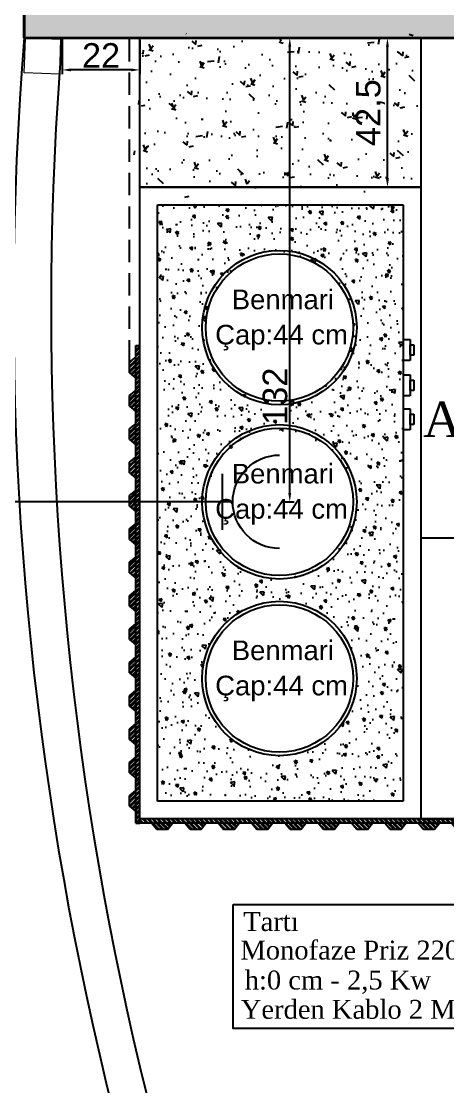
# Model space of a CAD drawing. Header units: millimetres. Extents: x 1287 to 21021, y -1522 to 4173.
# Drawn here: x 7068.9 to 7190.4, y 1875.2 to 2178.8 of the extents above; entities that cross this region are included whole.
import ezdxf
from ezdxf.enums import TextEntityAlignment as Align

# ---------------------------------------------------------------- set-up
doc = ezdxf.new("R2010")
doc.units = ezdxf.units.MM
doc.linetypes.add('DASHED2', pattern=[9.524999999999999, 6.35, -3.175])
doc.layers.add('-DWG_ANA', color=7, linetype='Continuous')
doc.layers.add('HB-TOPRAKLI PRIZ 220V', color=3, linetype='Continuous')
for name, color, linetype, lineweight in [('APLİK', 221, 'Continuous', 20), ('DOĞRAMA', 4, 'Continuous', 25), ('DUVAR', 7, 'Continuous', 40), ('LAMBRİ', 105, 'Continuous', 25), ('MERMER', 7, 'Continuous', 18), ('PERGOLA', 4, 'Continuous', 9), ('ÖLÇÜ', 40, 'Continuous', 5)]:
    doc.layers.add(name, color=color, linetype=linetype, lineweight=lineweight)
doc.layers.add('YAZI', color=7, linetype='Continuous', lineweight=20, true_color=0xd27070)
doc.styles.add('Elk-Armatur-Yazi', font='')
doc.styles.get("Standard").update_dxf_attribs({"font": 'arial.ttf'})
doc.styles.add('style2', font='times.ttf', dxfattribs={"height": 11})
doc.styles.get('Elk-Armatur-Yazi').set_extended_font_data('Nina')
doc.dimstyles.new('ISO-25', dxfattribs={"dimtxt": 2.5, "dimasz": 2.5, "dimexe": 1.25, "dimexo": 0.625, "dimtad": 1, "dimtxsty": 'Standard', "dimcen": 2.5, "dimadec": 0, "dimazin": 0, "dimtfac": 1, "dimtmove": 0, "dimatfit": 3, "dimfxl": 1, "dimarcsym": 0})
pattern_1 = [(44.99999999999999, (-115.6037225551117, -4964.37885233281), (-0.6735192090801865, 0.6735192090801868), []), (44.99999999999999, (-115.1547095603455, -4964.37885233281), (-0.6735192090801865, 0.6735192090801868), [])]

# ---------------------------------------------------------------- blocks, each defined once
blk = doc.blocks.new('lambri')
at = {"layer": 'LAMBRİ'}
h = blk.add_hatch(dxfattribs=at)
h.set_pattern_fill('ANSI32', color=256, scale=0.1, angle=-1.272221872585407e-14)
h.set_pattern_definition(pattern_1)
h.paths.add_polyline_path([(11473.26089599961, 2812.997519646899), (11337.16089599066, 2812.997519646899), (11337.16089599066, 2811.79751965882), (11340.46089598768, 2811.79751965882), (11341.96089598768, 2811.79751965882), (11344.96089598768, 2811.79751965882), (11346.46089598768, 2811.79751965882), (11473.26089599961, 2811.79751965882)])
h.paths.add_polyline_path([(11346.46089598768, 2811.79751965882), (11340.46089598768, 2811.79751965882), (11341.96089598768, 2809.997519646899), (11344.96089598768, 2809.997519646899)])
h.paths.add_polyline_path([(11355.96089598768, 2811.79751965882), (11349.96089598768, 2811.79751965882), (11351.46089598768, 2809.997519646899), (11354.46089598768, 2809.997519646899)])
h.paths.add_polyline_path([(11365.46089598768, 2811.79751965882), (11359.46089598768, 2811.79751965882), (11360.96089598768, 2809.997519646899), (11363.96089598768, 2809.997519646899)])
h.paths.add_polyline_path([(11374.96089598768, 2811.79751965882), (11368.96089598768, 2811.79751965882), (11370.46089598768, 2809.997519646899), (11373.46089598768, 2809.997519646899)])
h.paths.add_polyline_path([(11384.46089598768, 2811.79751965882), (11378.46089598768, 2811.79751965882), (11379.96089598768, 2809.997519646899), (11382.96089598768, 2809.997519646899)])
h.paths.add_polyline_path([(11393.96089598768, 2811.79751965882), (11387.96089598768, 2811.79751965882), (11389.46089598768, 2809.997519646899), (11392.46089598768, 2809.997519646899)])
h.paths.add_polyline_path([(11403.46089598768, 2811.79751965882), (11397.46089598768, 2811.79751965882), (11398.96089598768, 2809.997519646899), (11401.96089598768, 2809.997519646899)])
h.paths.add_polyline_path([(11412.96089598768, 2811.79751965882), (11406.96089598768, 2811.79751965882), (11408.46089598768, 2809.997519646899), (11411.46089598768, 2809.997519646899)])
h.paths.add_polyline_path([(11422.46089598768, 2811.79751965882), (11416.46089598768, 2811.79751965882), (11417.96089598768, 2809.997519646899), (11420.96089598768, 2809.997519646899)])
h.paths.add_polyline_path([(11431.96089598768, 2811.79751965882), (11425.96089598768, 2811.79751965882), (11427.46089598768, 2809.997519646899), (11430.46089598768, 2809.997519646899)])
h.paths.add_polyline_path([(11441.46089598768, 2811.79751965882), (11435.46089598768, 2811.79751965882), (11436.96089598768, 2809.997519646899), (11439.96089598768, 2809.997519646899)])
h.paths.add_polyline_path([(11450.96089598768, 2811.79751965882), (11444.96089598768, 2811.79751965882), (11446.46089598768, 2809.997519646899), (11449.46089598768, 2809.997519646899)])
h.paths.add_polyline_path([(11460.46089598768, 2811.79751965882), (11454.46089598768, 2811.79751965882), (11455.96089598768, 2809.997519646899), (11458.96089598768, 2809.997519646899)])
h.paths.add_polyline_path([(11668.3357152962, 2680.947886352555), (11668.3357152962, 2688.341883634344), (11660.91716140741, 2688.341883634344), (11660.91716140741, 2680.947886352555)], flags=9)
h.paths.add_polyline_path([(11654.3842662298, 2731.511017804161), (11658.98126486176, 2731.511017804161), (11658.98126486176, 2738.929571692959), (11654.3842662298, 2738.929571692959)], flags=9)
h.paths.add_polyline_path([(11645.77900232607, 2585.820825343148), (11697.12143518263, 2585.384862487332), (11697.23901787632, 2599.232330565468), (11645.89658501976, 2599.668293391482)], flags=9)
h.paths.add_polyline_path([(11646.2626091116, 2597.00999540569), (11668.92460251086, 2596.817566131369), (11669.04218520456, 2610.665034179703), (11646.3801918053, 2610.857463454024)], flags=9)
h.paths.add_polyline_path([(11729.65351496869, 2597.77809235932), (11807.09574362868, 2597.120508884207), (11807.21332632237, 2610.967976932541), (11729.77109766238, 2611.625560407654)], flags=9)
h.paths.add_polyline_path([(11423.34784646564, 2777.436441634909), (11451.23071576887, 2777.199680452362), (11451.34829846256, 2791.047148500696), (11423.46542915934, 2791.283909683243)], flags=9)
h.paths.add_polyline_path([(11323.23218310111, 2893.963964169041), (11503.06562730902, 2892.436948483006), (11503.188109281, 2906.861394380347), (11323.35466507309, 2908.388410066382)], flags=9)
h.paths.add_polyline_path([(11965.58708952599, 2476.662376647011), (12022.80818827682, 2476.662376647011), (12022.80818827682, 2490.821814422623), (11965.58708952599, 2490.821814422623)], flags=9)
h.paths.add_polyline_path([(11977.03555111819, 2491.860517745034), (12013.04931216174, 2491.860517745034), (12013.04931216174, 2503.919904087797), (11977.03555111819, 2503.919904087797)], flags=9)
h.paths.add_polyline_path([(11396.11445790761, 2473.402067815081), (11416.36682167881, 2473.402067815081), (11416.36682167881, 2477.536875550762), (11396.11445790761, 2477.536875550762)], flags=9)
h.paths.add_polyline_path([(11396.49808186525, 2500.267648522869), (11427.42121419542, 2500.267648522869), (11427.42121419542, 2504.385883872525), (11396.49808186525, 2504.385883872525)], flags=9)
h.paths.add_polyline_path([(11396.17676191264, 2506.003652964846), (11420.20210321479, 2506.003652964846), (11420.20210321479, 2512.082952772394), (11396.17676191264, 2512.082952772394)], flags=9)
h.paths.add_polyline_path([(11318.8371999883, 2470.166276429907), (11349.76033231848, 2470.166276429907), (11349.76033231848, 2474.284511779562), (11318.8371999883, 2474.284511779562)], flags=9)
h.paths.add_polyline_path([(11318.51588003569, 2475.902280901686), (11342.54122133785, 2475.902280901686), (11342.54122133785, 2481.981580709235), (11318.51588003569, 2481.981580709235)], flags=9)
h.paths.add_polyline_path([(11242.52972901099, 2496.008171861187), (11286.46401763194, 2496.008171861187), (11286.46401763194, 2502.087471698538), (11242.52972901099, 2502.087471698538)], flags=9)
h.paths.add_polyline_path([(11243.38366247945, 2502.450375919358), (11284.38832335406, 2502.450375919358), (11284.38832335406, 2508.502055113331), (11243.38366247945, 2508.502055113331)], flags=9)
h.paths.add_polyline_path([(11243.57562582427, 2509.615471725479), (11275.1883531236, 2509.615471725479), (11275.1883531236, 2514.548515563027), (11243.57562582427, 2514.548515563027)], flags=9)
h.paths.add_polyline_path([(11333.47125800186, 2508.919883643404), (11343.31532925599, 2508.919883643404), (11343.31532925599, 2515.711295430676), (11333.47125800186, 2515.711295430676)], flags=25)
h.paths.add_polyline_path([(11333.47125800186, 2508.919883643404), (11343.31532925599, 2508.919883643404), (11343.31532925599, 2515.711295430676), (11333.47125800186, 2515.711295430676)], flags=25)
h.paths.add_polyline_path([(11293.0805834406, 2491.611530249134), (11307.87419079476, 2491.611530249134), (11307.87419079476, 2497.63835087897), (11293.0805834406, 2497.63835087897)], flags=9)
h.paths.add_polyline_path([(11293.40972922974, 2498.790928845421), (11307.96119576925, 2498.790928845421), (11307.96119576925, 2502.842874710575), (11293.40972922974, 2502.842874710575)], flags=9)
h.paths.add_polyline_path([(11444.70192088419, 2511.790290360466), (11454.05886832112, 2511.790290360466), (11454.05886832112, 2515.9803393531), (11444.70192088419, 2515.9803393531)], flags=9)
h.paths.add_polyline_path([(11369.31134137743, 2473.705243562476), (11382.26357366377, 2473.705243562476), (11382.26357366377, 2478.621715013996), (11369.31134137743, 2478.621715013996)], flags=9)
h.paths.add_polyline_path([(11369.43241179221, 2503.203407411591), (11382.56417814129, 2503.203407411591), (11382.56417814129, 2507.393456404225), (11369.43241179221, 2507.393456404225)], flags=9)
h.paths.add_polyline_path([(11293.88088792794, 2506.833840106741), (11310.99186581605, 2506.833840106741), (11310.99186581605, 2511.023889099375), (11293.88088792794, 2511.023889099375)], flags=9)
h.paths.add_polyline_path([(11293.56601278716, 2472.333286767021), (11306.9058545255, 2472.333286767021), (11306.9058545255, 2478.41258657457), (11293.56601278716, 2478.41258657457)], flags=9)
h.paths.add_polyline_path([(11293.90390511089, 2512.977925573603), (11308.45537165039, 2512.977925573603), (11308.45537165039, 2517.029871408955), (11293.90390511089, 2517.029871408955)], flags=9)
h.paths.add_polyline_path([(11218.32936406367, 2473.128220145718), (11238.58356921607, 2473.128220145718), (11238.58356921607, 2477.318269138352), (11218.32936406367, 2477.318269138352)], flags=9)
h.paths.add_polyline_path([(11218.35238126152, 2503.522459422366), (11239.19030229979, 2503.522459422366), (11239.19030229979, 2507.57440528752), (11218.35238126152, 2507.57440528752)], flags=9)
h.paths.add_polyline_path([(11563.66293759876, 2870.483273153321), (11581.28648780518, 2870.333626692311), (11581.3335208767, 2875.872613911644), (11563.70997067028, 2876.022260372654)], flags=9)
h.paths.add_polyline_path([(11330.23702971869, 2927.2958126712), (11639.93937102192, 2924.666044120804), (11640.28931951755, 2965.878746663348), (11330.58697821432, 2968.508515213744)], flags=9)
h.paths.add_polyline_path([(11723.73760642343, 2585.102913026825), (11815.25190621846, 2584.325839703099), (11815.36948891216, 2598.173307781235), (11723.85518911713, 2598.950381104962)], flags=9)
h.paths.add_polyline_path([(11575.87255785101, 2611.255056952254), (11622.02161722117, 2610.863192473666), (11622.13919991487, 2624.710660522), (11575.99014054471, 2625.102525000588)], flags=9)
h.paths.add_polyline_path([(11352.22950373822, 2595.661529605404), (11541.29488432639, 2594.056122993246), (11541.41246703499, 2607.903591041581), (11352.34708643192, 2609.508997683541)], flags=9)
h = blk.add_hatch(dxfattribs=at)
h.set_pattern_fill('ANSI32', color=256, scale=0.1, angle=-1.272221872585407e-14)
h.set_pattern_definition(pattern_1)
h.paths.add_polyline_path([(11468.46089598768, 2809.997519646899), (11469.96089598768, 2811.79751965882), (11463.96089598768, 2811.79751965882), (11465.46089598768, 2809.997519646899)])
at = {"layer": 'APLİK'}
blk.add_line((11388.20147895174, 2812.988687937275), (11386.70150493936, 2812.997519646899), dxfattribs=at)
at = {"layer": 'LAMBRİ'}
for p, q in [((11337.16089599066, 2812.997519646899), (11473.26089599961, 2812.997519646899)), ((11337.16089599066, 2811.79751965882), (11337.16089599066, 2812.997519646899)), ((11337.16089599066, 2811.79751965882), (11473.26089599961, 2811.79751965882)), ((11340.46089598768, 2811.79751965882), (11337.16089599066, 2811.79751965882)), ((11341.96089598768, 2811.79751965882), (11340.46089598768, 2811.79751965882)), ((11341.96089598768, 2809.997519646899), (11340.46089598768, 2811.79751965882)), ((11341.96089598768, 2811.79751965882), (11344.96089598768, 2811.79751965882)), ((11344.96089598768, 2811.79751965882), (11346.46089598768, 2811.79751965882)), ((11344.96089598768, 2809.997519646899), (11346.46089598768, 2811.79751965882)), ((11351.46089598768, 2811.79751965882), (11349.96089598768, 2811.79751965882)), ((11351.46089598768, 2809.997519646899), (11349.96089598768, 2811.79751965882)), ((11351.46089598768, 2811.79751965882), (11354.46089598768, 2811.79751965882)), ((11354.46089598768, 2811.79751965882), (11355.96089598768, 2811.79751965882)), ((11354.46089598768, 2809.997519646899), (11355.96089598768, 2811.79751965882)), ((11360.96089598768, 2811.79751965882), (11359.46089598768, 2811.79751965882)), ((11360.96089598768, 2809.997519646899), (11359.46089598768, 2811.79751965882)), ((11360.96089598768, 2811.79751965882), (11363.96089598768, 2811.79751965882)), ((11363.96089598768, 2811.79751965882), (11365.46089598768, 2811.79751965882)), ((11363.96089598768, 2809.997519646899), (11365.46089598768, 2811.79751965882)), ((11370.46089598768, 2811.79751965882), (11368.96089598768, 2811.79751965882)), ((11370.46089598768, 2809.997519646899), (11368.96089598768, 2811.79751965882)), ((11370.46089598768, 2811.79751965882), (11373.46089598768, 2811.79751965882)), ((11373.46089598768, 2811.79751965882), (11374.96089598768, 2811.79751965882)), ((11373.46089598768, 2809.997519646899), (11374.96089598768, 2811.79751965882)), ((11379.96089598768, 2811.79751965882), (11378.46089598768, 2811.79751965882)), ((11379.96089598768, 2809.997519646899), (11378.46089598768, 2811.79751965882)), ((11379.96089598768, 2811.79751965882), (11382.96089598768, 2811.79751965882)), ((11382.96089598768, 2811.79751965882), (11384.46089598768, 2811.79751965882)), ((11382.96089598768, 2809.997519646899), (11384.46089598768, 2811.79751965882)), ((11389.46089598768, 2811.79751965882), (11387.96089598768, 2811.79751965882)), ((11389.46089598768, 2809.997519646899), (11387.96089598768, 2811.79751965882)), ((11389.46089598768, 2811.79751965882), (11392.46089598768, 2811.79751965882)), ((11392.46089598768, 2811.79751965882), (11393.96089598768, 2811.79751965882)), ((11392.46089598768, 2809.997519646899), (11393.96089598768, 2811.79751965882)), ((11398.96089598768, 2811.79751965882), (11397.46089598768, 2811.79751965882)), ((11398.96089598768, 2809.997519646899), (11397.46089598768, 2811.79751965882)), ((11398.96089598768, 2811.79751965882), (11401.96089598768, 2811.79751965882)), ((11401.96089598768, 2811.79751965882), (11403.46089598768, 2811.79751965882)), ((11401.96089598768, 2809.997519646899), (11403.46089598768, 2811.79751965882)), ((11408.46089598768, 2811.79751965882), (11406.96089598768, 2811.79751965882)), ((11408.46089598768, 2809.997519646899), (11406.96089598768, 2811.79751965882)), ((11408.46089598768, 2811.79751965882), (11411.46089598768, 2811.79751965882)), ((11411.46089598768, 2811.79751965882), (11412.96089598768, 2811.79751965882)), ((11411.46089598768, 2809.997519646899), (11412.96089598768, 2811.79751965882)), ((11417.96089598768, 2811.79751965882), (11416.46089598768, 2811.79751965882)), ((11417.96089598768, 2809.997519646899), (11416.46089598768, 2811.79751965882)), ((11417.96089598768, 2811.79751965882), (11420.96089598768, 2811.79751965882)), ((11420.96089598768, 2811.79751965882), (11422.46089598768, 2811.79751965882)), ((11420.96089598768, 2809.997519646899), (11422.46089598768, 2811.79751965882)), ((11427.46089598768, 2811.79751965882), (11425.96089598768, 2811.79751965882)), ((11427.46089598768, 2809.997519646899), (11425.96089598768, 2811.79751965882)), ((11427.46089598768, 2811.79751965882), (11430.46089598768, 2811.79751965882)), ((11430.46089598768, 2811.79751965882), (11431.96089598768, 2811.79751965882)), ((11430.46089598768, 2809.997519646899), (11431.96089598768, 2811.79751965882)), ((11436.96089598768, 2811.79751965882), (11435.46089598768, 2811.79751965882)), ((11436.96089598768, 2809.997519646899), (11435.46089598768, 2811.79751965882)), ((11436.96089598768, 2811.79751965882), (11439.96089598768, 2811.79751965882)), ((11439.96089598768, 2811.79751965882), (11441.46089598768, 2811.79751965882)), ((11439.96089598768, 2809.997519646899), (11441.46089598768, 2811.79751965882)), ((11446.46089598768, 2811.79751965882), (11444.96089598768, 2811.79751965882)), ((11446.46089598768, 2809.997519646899), (11444.96089598768, 2811.79751965882)), ((11446.46089598768, 2811.79751965882), (11449.46089598768, 2811.79751965882)), ((11449.46089598768, 2811.79751965882), (11450.96089598768, 2811.79751965882)), ((11449.46089598768, 2809.997519646899), (11450.96089598768, 2811.79751965882)), ((11455.96089598768, 2811.79751965882), (11454.46089598768, 2811.79751965882)), ((11455.96089598768, 2809.997519646899), (11454.46089598768, 2811.79751965882)), ((11455.96089598768, 2811.79751965882), (11458.96089598768, 2811.79751965882)), ((11458.96089598768, 2811.79751965882), (11460.46089598768, 2811.79751965882)), ((11458.96089598768, 2809.997519646899), (11460.46089598768, 2811.79751965882)), ((11465.46089598768, 2811.79751965882), (11463.96089598768, 2811.79751965882)), ((11465.46089598768, 2809.997519646899), (11463.96089598768, 2811.79751965882)), ((11465.46089598768, 2811.79751965882), (11468.46089598768, 2811.79751965882)), ((11468.46089598768, 2811.79751965882), (11469.96089598768, 2811.79751965882)), ((11468.46089598768, 2809.997519646899), (11469.96089598768, 2811.79751965882)), ((11469.96089598768, 2811.79751965882), (11473.26089599961, 2811.79751965882)), ((11473.26089599961, 2811.79751965882), (11473.26089599961, 2812.997519646899)), ((11473.26089599961, 2811.79751965882), (11473.26089599961, 2812.997519646899)), ((11473.26089599961, 2811.79751965882), (11473.26089599961, 2812.997519646899)), ((11341.96089598768, 2809.997519646899), (11344.96089598768, 2809.997519646899)), ((11351.46089598768, 2809.997519646899), (11354.46089598768, 2809.997519646899)), ((11360.96089598768, 2809.997519646899), (11363.96089598768, 2809.997519646899)), ((11370.46089598768, 2809.997519646899), (11373.46089598768, 2809.997519646899)), ((11379.96089598768, 2809.997519646899), (11382.96089598768, 2809.997519646899)), ((11389.46089598768, 2809.997519646899), (11392.46089598768, 2809.997519646899)), ((11398.96089598768, 2809.997519646899), (11401.96089598768, 2809.997519646899)), ((11408.46089598768, 2809.997519646899), (11411.46089598768, 2809.997519646899)), ((11417.96089598768, 2809.997519646899), (11420.96089598768, 2809.997519646899)), ((11427.46089598768, 2809.997519646899), (11430.46089598768, 2809.997519646899)), ((11436.96089598768, 2809.997519646899), (11439.96089598768, 2809.997519646899)), ((11446.46089598768, 2809.997519646899), (11449.46089598768, 2809.997519646899)), ((11455.96089598768, 2809.997519646899), (11458.96089598768, 2809.997519646899)), ((11465.46089598768, 2809.997519646899), (11468.46089598768, 2809.997519646899))]:
    blk.add_line(p, q, dxfattribs=at)
blk = doc.blocks.new('benmari1')
at = {"layer": '-DWG_ANA'}
for p, q in [((127337239.0002237, 141999632.4547925), (127337239.0002237, 141999802.4547925)), ((127337239.0002237, 141999802.4547925), (127337309.0002237, 141999802.4547925)), ((127337309.0002237, 141999802.4547925), (127337309.0002237, 141999632.4547925)), ((127337309.0002237, 141999663.7759694), (127337309.0002237, 141999657.7759694)), ((127337309.0002237, 141999654.080769), (127337309.0002237, 141999648.080769)), ((127337309.0002237, 141999644.0268717), (127337309.0002237, 141999638.0268717)), ((127337309.0002237, 141999632.4547925), (127337239.0002237, 141999632.4547925))]:
    blk.add_line(p, q, dxfattribs=at)
at = {"layer": '-DWG_ANA', "color": 1}
for p, q in [((127337309.0002237, 141999764.0571169), (127337311.0002237, 141999764.0571169)), ((127337311.0002237, 141999764.0571169), (127337311.0002237, 141999758.0571169)), ((127337311.0002237, 141999759.5571169), (127337311.0002237, 141999762.5571169)), ((127337311.0002237, 141999762.5571169), (127337312.0002237, 141999762.5571169)), ((127337312.0002237, 141999762.5571169), (127337312.0002237, 141999759.5571169)), ((127337311.0002237, 141999758.0571169), (127337309.0002237, 141999758.0571169)), ((127337312.0002237, 141999759.5571169), (127337311.0002237, 141999759.5571169)), ((127337309.0002237, 141999754.0032196), (127337311.0002237, 141999754.0032196)), ((127337311.0002237, 141999754.0032196), (127337311.0002237, 141999748.0032196)), ((127337311.0002237, 141999749.5032196), (127337311.0002237, 141999752.5032196)), ((127337311.0002237, 141999752.5032196), (127337312.0002237, 141999752.5032196)), ((127337312.0002237, 141999752.5032196), (127337312.0002237, 141999749.5032196)), ((127337312.0002237, 141999749.5032196), (127337311.0002237, 141999749.5032196)), ((127337311.0002237, 141999748.0032196), (127337309.0002237, 141999748.0032196)), ((127337309.0002237, 141999744.3080192), (127337311.0002237, 141999744.3080192)), ((127337311.0002237, 141999744.3080192), (127337311.0002237, 141999738.3080192)), ((127337311.0002237, 141999739.8080192), (127337311.0002237, 141999742.8080192)), ((127337311.0002237, 141999742.8080192), (127337312.0002237, 141999742.8080192)), ((127337312.0002237, 141999742.8080192), (127337312.0002237, 141999739.8080192)), ((127337312.0002237, 141999739.8080192), (127337311.0002237, 141999739.8080192)), ((127337311.0002237, 141999738.3080192), (127337309.0002237, 141999738.3080192))]:
    blk.add_line(p, q, dxfattribs=at)
at = {"layer": '-DWG_ANA'}
for centre, radius in [((127337273.7456236, 141999767.4562657), 22.00000000000002), ((127337273.7456236, 141999767.4562657), 21.00000000000002), ((127337273.7456236, 141999717.8011093), 22.00000000000002), ((127337273.7456236, 141999717.8011093), 21.00000000000002), ((127337273.7456236, 141999667.4533192), 22.00000000000002), ((127337273.7456236, 141999667.4533192), 21.00000000000002)]:
    blk.add_circle(centre, radius, dxfattribs=at)
for s, p in [('Benmari', (127337260.160487, 141999772.6790105)), ('Çap:44 cm', (127337255.4361973, 141999762.6434247)), ('Benmari', (127337260.160487, 141999723.0238541)), ('Çap:44 cm', (127337255.4361973, 141999712.9882683)), ('Benmari', (127337260.160487, 141999672.676064)), ('Çap:44 cm', (127337255.4361973, 141999662.6404782))]:
    blk.add_text(s, height=5.600000000000005, dxfattribs=at).set_placement(p)
blk = doc.blocks.new('*D195')
at = {"layer": 'Defpoints', "color": 0, "transparency": 16777216}
for p in [(7080.512708241213, 2174.001371104714), (7102.693327597599, 2174.001371104714), (7080.512708241213, 2164.912529286854)]:
    blk.add_point(p, dxfattribs=at)
at = {"layer": 'ÖLÇÜ', "color": 0, "lineweight": -2, "transparency": 16777216}
for p, q in [((7080.512708241213, 2173.376371104714), (7080.512708241213, 2163.662529286854)), ((7102.693327597599, 2173.376371104714), (7102.693327597599, 2163.662529286854)), ((7100.193327597599, 2164.912529286854), (7083.012708241213, 2164.912529286854))]:
    blk.add_line(p, q, dxfattribs=at)
at = {"layer": 'ÖLÇÜ', "color": 0, "transparency": 16777216}
for points in [[(7083.012708241213, 2165.32919595352), (7083.012708241213, 2164.495862620187), (7080.512708241213, 2164.912529286854)], [(7100.193327597599, 2165.32919595352), (7100.193327597599, 2164.495862620187), (7102.693327597599, 2164.912529286854)]]:
    blk.add_solid(points, dxfattribs=at)
at = {"layer": 'ÖLÇÜ', "color": 0, "lineweight": 0, "transparency": 16777216, "insert": (7091.603017919406, 2169.037529286854), "char_height": 7, "attachment_point": 5}
blk.add_mtext('22', dxfattribs=at)
blk = doc.blocks.new('*D199')
at = {"layer": 'Defpoints', "color": 0, "transparency": 16777216}
for p in [(7173.204475684242, 2174.001371104714), (7182.689092791896, 2174.001371104714), (7182.689092791896, 2131.483503479954)]:
    blk.add_point(p, dxfattribs=at)
at = {"layer": 'ÖLÇÜ', "color": 0, "lineweight": -2, "transparency": 16777216}
for p, q in [((7182.064092791896, 2174.001371104714), (7171.954475684242, 2174.001371104714)), ((7173.204475684242, 2133.983503479954), (7173.204475684242, 2171.501371104714)), ((7182.064092791896, 2131.483503479954), (7171.954475684242, 2131.483503479954))]:
    blk.add_line(p, q, dxfattribs=at)
at = {"layer": 'ÖLÇÜ', "color": 0, "transparency": 16777216}
for points in [[(7172.787809017575, 2171.501371104714), (7173.621142350909, 2171.501371104714), (7173.204475684242, 2174.001371104714)], [(7172.787809017575, 2133.983503479954), (7173.621142350909, 2133.983503479954), (7173.204475684242, 2131.483503479954)]]:
    blk.add_solid(points, dxfattribs=at)
at = {"layer": 'ÖLÇÜ', "color": 0, "lineweight": 0, "transparency": 16777216, "insert": (7168.363241032127, 2152.742437292336), "char_height": 7, "attachment_point": 5, "rotation": 90}
blk.add_mtext('42,5', dxfattribs=at)
blk = doc.blocks.new('HB-310')
for p, q in [((0, 16), (0, 0)), ((-8, 13.07030213763937), (8, 13.07030213763937))]:
    blk.add_line(p, q)
blk.add_arc((0, 29.31608613631397), 13.31608613632651, 180, 0)
at = {"color": 2, "style": 'Elk-Armatur-Yazi', "flags": 9}
for tag, p in [('TYPE', (-40.43133052730991, 23.52371148297971)), ('WATT', (-36.2762945882132, 6.058881315169856))]:
    blk.add_attdef(tag, text='', height=13, dxfattribs=at).set_placement(p, align=Align.RIGHT)
for tag, p in [('LINYENO', (-46.56989341616281, -11.21980703875306)), ('PANO', (-59.94526467871037, -29.35468800489616))]:
    blk.add_attdef(tag, text='', height=13, dxfattribs=at).set_placement(p, align=Align.CENTER)
blk = doc.blocks.new('TOPRAKLI PRIZ 220V')
at = {"layer": 'HB-TOPRAKLI PRIZ 220V', "color": 3}
blk.add_blockref('HB-310', (0, 0), dxfattribs=at)
blk = doc.blocks.new('*D201')
at = {"layer": 'Defpoints', "color": 0, "transparency": 16777216}
for p in [(7142.434492737424, 2174.001371104714), (7145.367837081761, 2174.001371104714), (7142.434492737424, 2041.829820310497)]:
    blk.add_point(p, dxfattribs=at)
at = {"layer": 'ÖLÇÜ', "color": 0, "lineweight": -2, "transparency": 16777216}
for p, q in [((7143.059492737424, 2174.001371104714), (7146.617837081761, 2174.001371104714)), ((7145.36783708176, 2044.329820310497), (7145.367837081761, 2171.501371104714)), ((7143.059492737424, 2041.829820310497), (7146.61783708176, 2041.829820310497))]:
    blk.add_line(p, q, dxfattribs=at)
at = {"layer": 'ÖLÇÜ', "color": 0, "transparency": 16777216}
for points in [[(7144.951170415094, 2171.501371104714), (7145.784503748428, 2171.501371104714), (7145.367837081761, 2174.001371104714)], [(7144.951170415093, 2044.329820310497), (7145.784503748427, 2044.329820310497), (7145.36783708176, 2041.829820310497)]]:
    blk.add_solid(points, dxfattribs=at)
at = {"layer": 'ÖLÇÜ', "color": 0, "lineweight": 0, "transparency": 16777216, "insert": (7141.195088104952, 2071.925676677254), "char_height": 7, "attachment_point": 5, "rotation": 90}
blk.add_mtext('132', dxfattribs=at)

msp = doc.modelspace()

# ---------------------------------------------------------------- hatches: boundary and pattern name
h = msp.add_hatch(color=256)
h.dxf.hatch_style = 1
h.paths.add_polyline_path([(10598.77506125794, 584.5301125085289), (10598.77506125794, 4059.675286723527), (5942.637650619914, 4059.675286723527), (5942.637650619914, 584.5301125085289)])
h.paths.add_polyline_path([(5962.637650619914, 604.5301125085289), (5962.637650619914, 4039.675286723527), (10578.77506125794, 4039.675286723527), (10578.77506125794, 604.5301125085289)], flags=16)
h.paths.add_polyline_path([(6519.89250709527, 778.2702798628097), (6520.666568353723, 3865.935119369248), (6536.056568353726, 3865.935119369248), (6535.282507095269, 778.2702798628097)], flags=0)
h.paths.add_polyline_path([(6015.637649033714, 1487.424026553206), (6015.635230098405, 1502.884857163227), (6468.35751293929, 1502.884857163227), (6468.35751293929, 1487.494857163228)], flags=0)
h.paths.add_polyline_path([(6080.277721340261, 1558.408125258466), (6080.277721340257, 1881.291983526181), (6183.600555985939, 1881.291983526181), (6183.600555985942, 1558.408125258466)], flags=0)
h.paths.add_polyline_path([(6071.667485119795, 1891.799660691543), (6037.2265402379, 1891.799660691543), (6054.447012678831, 1921.935487463193)], flags=0)
h.paths.add_polyline_path([(6015.635230098405, 1969.703165007252), (6015.637649033714, 1985.163995617274), (6468.35751293929, 1985.093165007252), (6468.35751293929, 1969.703165007252)], flags=0)
h.paths.add_polyline_path([(6015.520725574383, 2302.177767552374), (6015.523144509692, 2317.638598162398), (6468.243008415264, 2317.567767552376), (6468.243008415264, 2302.177767552374)], flags=0)
h.paths.add_polyline_path([(6015.555957857638, 2537.897900370436), (6015.558376792947, 2553.358730980458), (6468.278240698519, 2553.287900370435), (6468.278240698519, 2537.897900370436)], flags=0)
h.paths.add_polyline_path([(6015.591190140889, 2763.088033188496), (6015.593609076198, 2778.548863798521), (6468.313472981774, 2778.478033188497), (6468.313472981774, 2763.088033188496)], flags=0)
h.paths.add_polyline_path([(6015.635230098405, 2988.278164628546), (6015.637649033714, 3003.73899523857), (6468.35751293929, 3003.668164628547), (6468.35751293929, 2988.278164628546)], flags=0)
h.paths.add_polyline_path([(6015.635230098405, 3269.753164628546), (6015.637649033714, 3285.213995238569), (6468.35751293929, 3285.143164628547), (6468.35751293929, 3269.753164628546)], flags=0)
h.paths.add_polyline_path([(6015.635230098405, 3569.858164628547), (6015.637649033714, 3585.318995238569), (6468.35751293929, 3585.248164628547), (6468.35751293929, 3569.858164628547)], flags=0)
h.paths.add_polyline_path([(6011.197630718226, 802.8585395012942), (6502.294663460381, 802.8585395012942), (6502.294663460381, 1366.204384941043), (6011.197630718226, 1366.204384941043)], flags=8)
h.paths.add_polyline_path([(6032.866089196434, 1386.230974358836), (6154.175468459734, 1386.230974358836), (6154.175468459734, 1444.648036555659), (6032.866089196434, 1444.648036555659)], flags=8)
h.paths.add_polyline_path([(6083.24901673775, 2022.590113966406), (6419.744344159305, 2022.590113966406), (6419.744344159305, 2188.638354561412), (6083.24901673775, 2188.638354561412)], flags=8)
h.paths.add_polyline_path([(6032.989399808515, 3510.142453663219), (6274.583226547942, 3510.142453663219), (6274.583226547942, 3568.559515860042), (6032.989399808515, 3568.559515860042)], flags=8)
h.paths.add_polyline_path([(6192.210792206406, 1890.768511358234), (6318.90426802193, 1890.768511358234), (6318.90426802193, 1916.599220019651), (6192.210792206406, 1916.599220019651)], flags=8)
h.paths.add_polyline_path([(6096.728438663099, 1889.902219746659), (6173.400542150163, 1889.902219746659), (6173.400542150163, 1915.732928408076), (6096.728438663099, 1915.732928408076)], flags=8)
h.paths.add_polyline_path([(6219.686280168065, 3657.172906161001), (6505.427593264928, 3657.172906161001), (6505.427593264928, 3704.63763600695), (6219.686280168065, 3704.63763600695)], flags=8)
h = msp.add_hatch(color=256)
h.dxf.hatch_style = 1
h.paths.add_polyline_path([(7599.540042705159, 2173.812614340779), (7609.540041721682, 2173.807173092362), (7689.488310761075, 2173.752788503167), (7689.488310790877, 2163.904591639039), (7689.488310790877, 2158.704546083209), (7699.488398394804, 2158.704546083209), (7699.488398394804, 2173.701682139632), (7844.488310790877, 2173.764372874495), (7844.488310790877, 1962.703845251795), (7699.488398394804, 1962.703845251795), (7699.488398394804, 2078.703845251795), (7689.488310790877, 2078.703845221993), (7689.488310790877, 1948.967993159291), (7844.488310790877, 1948.967993159291), (7844.488310790877, 1223.703845251795), (7822.488310790877, 1223.703845251795), (7822.488310790877, 1208.703845251795), (7859.488310790877, 1208.703845251795), (7859.488310790877, 1962.703845251795), (7859.488310790877, 2188.770859528777), (7704.488310790877, 2188.703845251795), (7069.707124776463, 2188.429397512671), (7069.699322334747, 2174.090032566783)])
at = {"layer": 'MERMER', "lineweight": -2}
h = msp.add_hatch(dxfattribs=at)
h.set_pattern_fill('AR-CONC', color=21, scale=2, angle=1170)
h.set_pattern_definition([(139.9999999999998, (-127330247.0061484, -141997675.971289), (1.255042699651939, 14.34520365201507), [1.5, -16.5]), (84.99999999999986, (-127330247.0061484, -141997675.971289), (-15.04384267400024, -2.775026672259961), [1.2, -13.2]), (190.4514444599999, (-127330246.9015615, -141997674.7758554), (-13.78879981937256, 11.57017693454227), [1.27480384, -14.02284224]), (136.1841999999998, (-127330251.0061484, -141997675.971289), (3.310385615861586, 21.34482661343144), [2.25, -24.75]), (186.6356354900001, (-127330250.7302823, -141997674.1925541), (-19.48237201549096, 18.69323891348462), [1.91220684, -21.0342752]), (81.18416398999993, (-127330251.0061484, -141997675.971289), (-19.48237200539975, 18.69323890109551), [1.799999999999998, -19.80000001999996]), (110.9999999999997, (-127330250.0061484, -141997673.971289), (8.052377813306807, 11.93814104236921), [1.5, -16.5]), (56.00000000000013, (-127330250.0061484, -141997673.971289), (-14.50300090093705, 4.866306638431672), [1.2, -13.2]), (161.4514447399999, (-127330249.3351169, -141997672.9764439), (-6.450623056127033, 16.80444753459944), [1.274803799999998, -14.02284223999998]), (127.5, (-127330247.0061484, -141997675.971289), (-6.657877076626229, 0.2431971063458305), [0, -13.03999999999998, 0, -13.39999999999998, 0, -13.24999999999998]), (97.49999999999987, (-127330247.0061484, -141997675.971289), (-7.888234237647191, 5.261390748842993), [0, -7.64, 0, -12.74, 0, -5.05]), (57.50000000000004, (-127330247.0061484, -141997680.431289), (0.4510974346876226, 10.67644872344818), [0, -4.999999999999999, 0, -15.6, 0, -20.7]), (47.49999999999974, (-127330247.0061484, -141997682.431289), (-2.002099646646324, 11.66372338684773), [0, -6.5, 0, -10.36, 0, -14.7])])
h.paths.add_polyline_path([(7182.689092791896, 2131.483503479954), (7102.689092806797, 2131.483503479954), (7102.693327597599, 2174.001371104714), (7182.693327582698, 2174.001371104714)])
h = msp.add_hatch(dxfattribs=at)
h.set_pattern_fill('AR-CONC', color=21, scale=0.05, angle=1170)
h.set_pattern_definition([(139.9999999999998, (17246.17845158956, 6052.232607771155), (0.7969542769451659, 9.1092334498002), [0.9524999999999951, -10.47749999999992]), (84.99999999999989, (17246.17845158956, 6052.232607771155), (-9.552842261951756, -1.762171071248454), [0.7619999999999981, -8.382029208499972]), (190.4514446999999, (17246.24486421726, 6052.991708148715), (-8.755887595609744, 7.347062354517677), [0.8095004399999975, -8.90451222999996]), (136.1841999999998, (17243.63845156811, 6052.232607771155), (2.102116396636376, 13.5539520446065), [1.428749999999992, -15.71624999999994]), (186.6355576099999, (17243.81362657926, 6053.362102795836), (-12.37130622988606, 11.87020670257516), [1.214251156999999, -13.356780408]), (81.18415116999996, (17243.63845156811, 6052.232607771155), (-12.37130622927662, 11.87020670324886), [1.1429983535, -12.572986596]), (110.9999999999998, (17244.27345155857, 6053.502607811686), (5.113259909354393, 7.580719563456618), [0.9524999999999948, -10.47749999999992]), (55.9999999999999, (17244.27345155857, 6053.502607811686), (-9.209398306115963, 3.090101417382365), [0.7619999999999947, -8.381999999999914]), (161.4514449999998, (17244.699556581, 6054.134334434268), (-4.096138444295248, 10.67082096393581), [0.809500439999998, -8.904496879999966]), (127.4999999999997, (17246.17845158956, 6052.232607771155), (-4.227751943657655, 0.1544301625295962), [0, -8.280399999999956, 0, -8.508999999999956, 0, -8.413749999999956]), (97.49999999999969, (17246.17845158956, 6052.232607771155), (-5.009028740905973, 3.340983125515294), [0, -4.851399999999997, 0, -8.089899999999997, 0, -3.206749999999999]), (57.49999999999998, (17246.17845158956, 6049.400507797), (0.2864371996336806, 6.779529758343569), [0, -3.174999999999985, 0, -9.905999999999938, 0, -13.14449999999994]), (47.49999999999986, (17246.17845158956, 6048.130507816073), (-1.271324551666642, 7.406459069300902), [0, -4.127499999999992, 0, -6.578599999999993, 0, -9.334499999999984])])
h.paths.add_polyline_path([(7148.268797091465, 1969.004378725287), (7148.268797091465, 2013.424569715258), (7136.154199592094, 2013.424569715258), (7136.154199592094, 1969.004378725287)], flags=24)
h.paths.add_polyline_path([(7148.268797091465, 2019.159614135024), (7148.268797091465, 2063.579805124995), (7136.154199592094, 2063.579805124995), (7136.154199592094, 2019.159614135024)], flags=24)
edge = h.paths.add_edge_path()
edge.add_arc((7142.434492758732, 2041.137186635729), 21.00000000000002, 450, 809.9999999999999)
edge = h.paths.add_edge_path()
edge.add_arc((7142.434492758732, 1991.482030261752), 21.00000000000001, 450, 809.9999999999999)
edge = h.paths.add_edge_path()
edge.add_arc((7142.434492758732, 1991.482030261752), 21.00000000000001, 450, 809.9999999999999)
edge = h.paths.add_edge_path()
edge.add_arc((7142.434492758732, 1991.482030261752), 22, 450, 630)
edge.add_arc((7142.434492758732, 1991.482030261752), 22, 630, 809.9999999999999)
edge = h.paths.add_edge_path()
edge.add_arc((7142.434492758732, 2091.484976757762), 21.00000000000001, 450, 809.9999999999999)
h.paths.add_polyline_path([(7177.689092806797, 2126.483503509757), (7107.689092806797, 2126.483503509757), (7107.689092806797, 1956.483503509757), (7177.689092806797, 1956.483503509757)])

# ---------------------------------------------------------------- linework, layer by layer
msp.add_line((7113.11840660111, 2041.829820310497), (7051.852867872503, 2041.829820310497))
msp.add_lwpolyline([(7129.203734858451, 1927.110020270386), (7244.923960690485, 1927.110020270386), (7244.923960690485, 1891.72819524948), (7129.203734858451, 1891.72819524948)], close=True)
at = {"layer": 'DOĞRAMA'}
for centre, radius, start, end in [((8011.822368852119, 2098.212168056962), 945.165304739085, 175.3983166566121, 241.3384556265465), ((8015.04212173007, 2097.219158191678), 937.6783739084807, 175.3009768130329, 240.7230866219692)]:
    msp.add_arc(centre, radius, start, end, dxfattribs=at)
at = {"layer": 'DUVAR'}
msp.add_lwpolyline([(7859.488310790877, 2188.770859528777), (7704.488310790877, 2188.703845251795), (7069.707124776463, 2188.429397512671), (7069.699322334747, 2174.090032566783), (7599.540042705159, 2173.812614340779), (7599.540042705159, 2173.812614340779)], dxfattribs=at)
at = {"layer": 'LAMBRİ', "linetype": 'DASHED2'}
msp.add_lwpolyline([(7099.689092804478, 2081.583503523481), (7099.73751987522, 2174.074304927978)], dxfattribs=at)
at = {"layer": 'MERMER', "color": 21, "lineweight": -2}
for points in [[(7182.689092791896, 2131.483503479954), (7102.689092806797, 2131.483503479954), (7102.693327597599, 2174.001371104714), (7182.693327582698, 2174.001371104714)], [(7102.689092791896, 2131.483503479954), (7182.689092791896, 2131.483503479954), (7182.689092806797, 1951.483503509757), (7102.689092806797, 1951.483503509757)], [(7237.689092806797, 1951.483503509757), (7237.689092806797, 2031.483503509757), (7182.689092806797, 2031.483503509757), (7182.689092806797, 1951.483503509757)]]:
    msp.add_lwpolyline(points, close=True, dxfattribs=at)
at = {"layer": 'PERGOLA', "ltscale": 0.0001}
msp.add_lwpolyline([(7069.729951418261, 2164.035380263325), (7070.042507208209, 2174.030494530198), (7080.037621489982, 2173.717938680646), (7079.725065714936, 2163.722824473378)], close=True, dxfattribs=at)

# ---------------------------------------------------------------- block references
msp.add_blockref('benmari1', (-127330131.3111309, -141997675.971289))
at = {"layer": 'HB-TOPRAKLI PRIZ 220V', "xscale": -1, "rotation": 270}
msp.add_blockref('TOPRAKLI PRIZ 220V', (7113.11840660111, 2041.829820310497), dxfattribs=at)
at = {"layer": 'LAMBRİ', "xscale": -1, "rotation": 270}
msp.add_blockref('lambri', (4289.691573157577, -9386.877392464203), dxfattribs=at)
at = {"layer": 'LAMBRİ', "xscale": -1}
for p in [(18575.94998880408, -861.5140161323579), (18712.04998881302, -861.5140161323579), (18848.14998882196, -861.5140161323579)]:
    msp.add_blockref('lambri', p, dxfattribs=at)

# ---------------------------------------------------------------- texts
at = {"color": 0, "insert": (7183.384974739227, 2070.345264690246), "char_height": 10, "attachment_point": 1}
msp.add_mtext_dynamic_manual_height_columns('{\\fTimes New Roman|b0|i0|c162|p18;A07}', width=198.497899302045, gutter_width=54.48452534123135, heights=[0], dxfattribs=at)
at = {"layer": 'YAZI', "color": 1, "style": 'style2'}
msp.add_text('Tartı', height=5.384976629760001, dxfattribs=at).set_placement((7132.105608482359, 1919.515151893417))
at = {"layer": 'YAZI', "color": 0, "style": 'style2'}
for s, p in [('Monofaze Priz 220 V ', (7131.302704623633, 1911.393874671041)), ('h:0 cm - 2,5 Kw  ', (7132.531870390574, 1902.845530980567)), ('Yerden Kablo 2 Metre Bırakılacak', (7131.41248004656, 1894.505042484442))]:
    msp.add_text(s, height=5.384976629760001, dxfattribs=at).set_placement(p)

# ---------------------------------------------------------------- dimensions: what is measured, and where the dimension line sits
at = {"layer": 'ÖLÇÜ', "lineweight": 0}
for base, p1, p2, angle, text, picture, middle, dimtype in [((7080.512708241213, 2164.912529286854), (7102.693327597599, 2174.001371104714), (7080.512708241213, 2174.001371104714), 180, '22', '*D195', (7091.603017919406, 2164.912529286854), 161), ((7145.367837081761, 2174.001371104714), (7142.434492737424, 2041.829820310497), (7142.434492737424, 2174.001371104714), 90, '132', '*D201', (7145.36783708176, 2071.925676677254), 160)]:
    dim = msp.add_linear_dim(base=base, p1=p1, p2=p2, angle=angle, text=text, dimstyle='ISO-25', override={"dimtxt": 7}, dxfattribs=at)
    dim.commit()
    dim.dimension.update_dxf_attribs({"geometry": picture, "text_midpoint": middle, "dimtype": dimtype})
dim = msp.add_linear_dim(base=(7173.204475684242, 2174.001371104714), p1=(7182.689092791896, 2131.483503479954), p2=(7182.689092791896, 2174.001371104714), angle=90, text='42,5', dimstyle='ISO-25', override={"dimtxt": 7}, dxfattribs=at)
dim.commit()
dim.dimension.update_dxf_attribs({"geometry": '*D199', "text_midpoint": (7168.363241032127, 2152.742437292336)})

doc.saveas('drawing.dxf')
